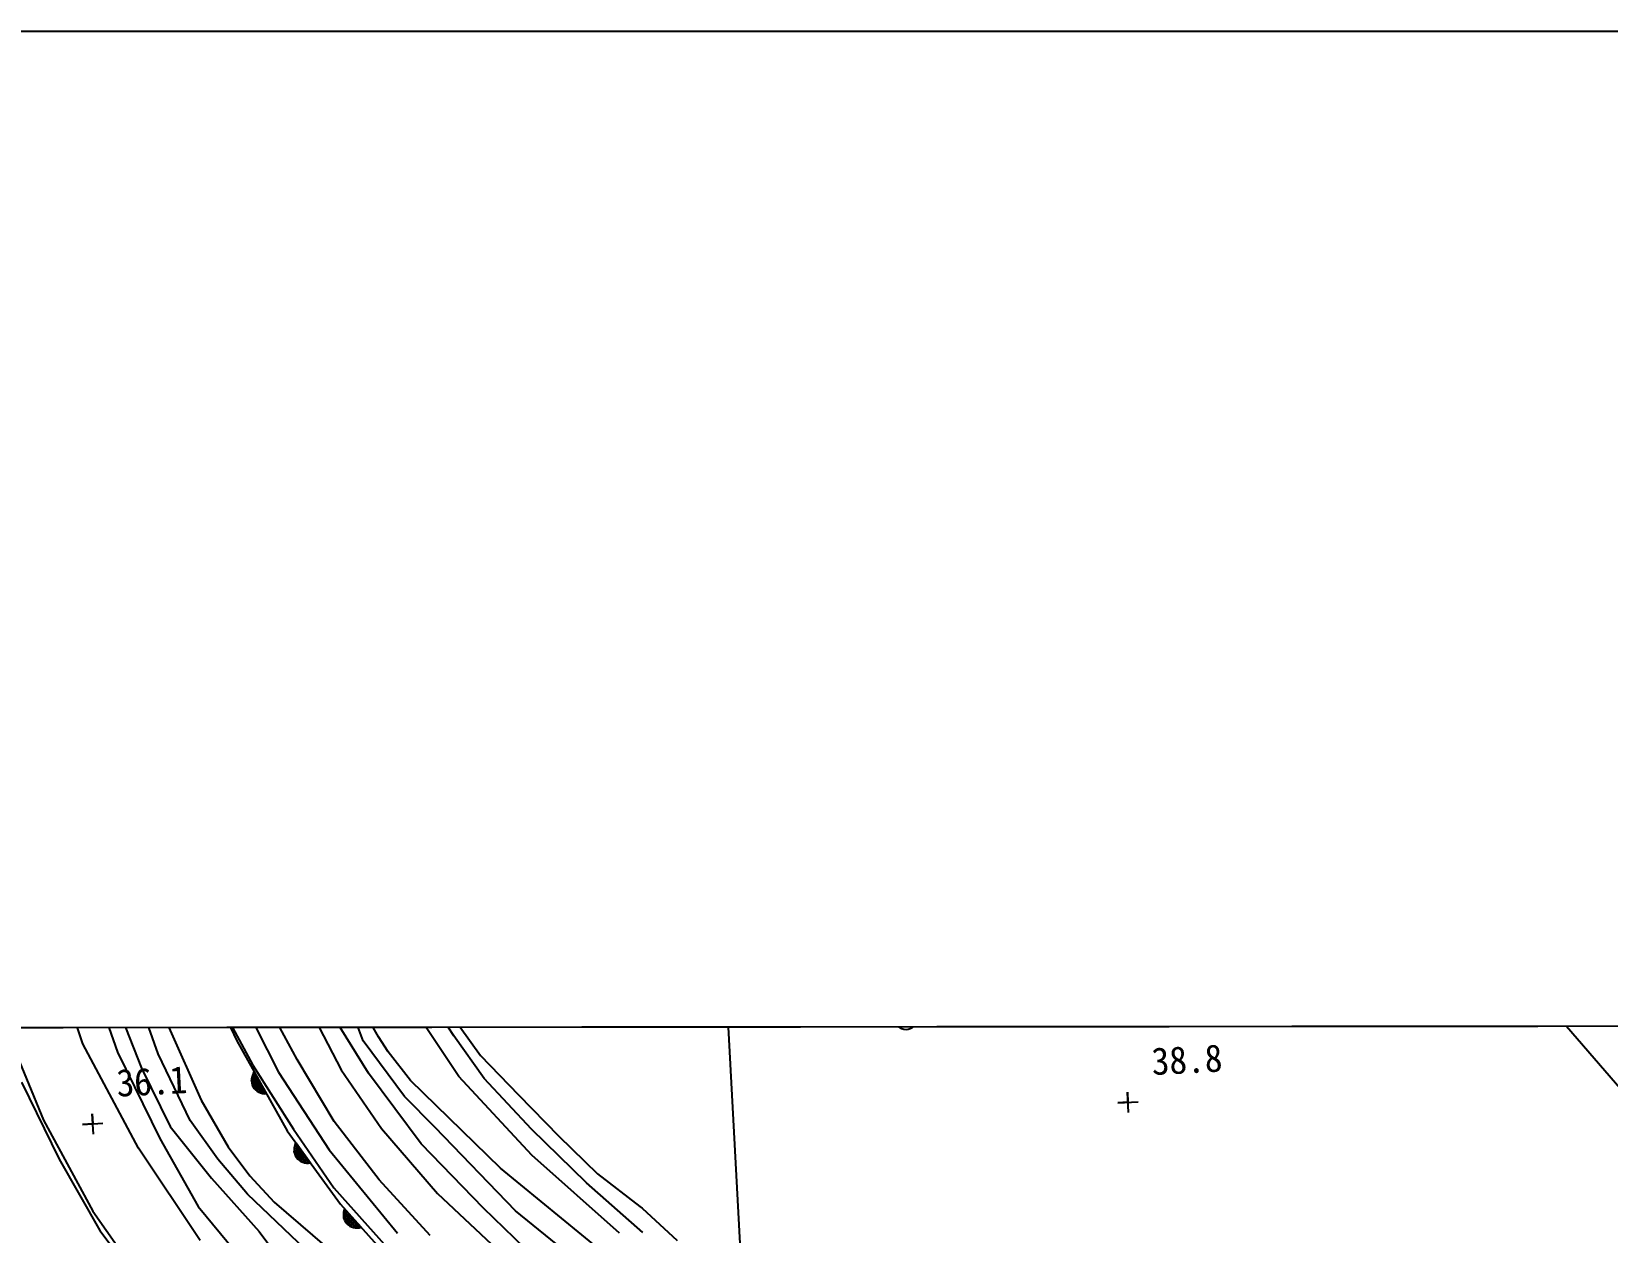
# Model space of a CAD drawing. Header units: millimetres. Extents: x 15846 to 16642, y 1103 to 1807.
# Drawn here: x 16309 to 16424.1, y 1531.3 to 1619.1 of the extents above; entities that cross this region are included whole.
import ezdxf
from ezdxf.xclip import XClip

# ---------------------------------------------------------------- set-up
doc = ezdxf.new("R2010")
doc.units = ezdxf.units.MM
doc.header["$LTSCALE"] = 10
doc.header["$MEASUREMENT"] = 0
doc.header["$XCLIPFRAME"] = 2
doc.layers.add('TX-PAPR', color=2, linetype='Continuous', plot=False)
doc.layers.add('TZ-BASE', color=253, linetype='Continuous')
doc.styles.get("Standard").update_dxf_attribs({"font": 'GulimChe.ttf'})

# ---------------------------------------------------------------- blocks, each defined once
blk = doc.blocks.new('JD-FGHGF6GCDN')
at = {"layer": 'TZ-BASE'}
for p, q in [((422.32, 134.07), (440.91, -215.79)), ((422.32, 134.07), (440.91, -215.79)), ((439.66, 93.13), (-0.06, 69.76)), ((377.05, 84.2, 37.04), (380.83, 73.55, 37.04)), ((383.81, 73.44, 36.61), (380.23, 83.31, 36.61)), ((398.77, 74.39, 42.01), (395.97, 82.01, 42.01)), ((378.31, 74.16, 122.25), (375.85, 81.49, 122.25)), ((386.52, 80.82, 127.2), (389.55, 74.38, 127.2)), ((380.04, 78.83, 36.61), (382.59, 72.4, 36.61)), ((389.32, 78.5, 42.01), (392.6, 72.1, 42.01)), ((393.95, 73.02, 128.41), (391.37, 77.84, 128.41)), ((394.63, 77.18, 128.49), (397.17, 72.27, 128.49)), ((399.16, 72.03, 42.01), (395.55, 77.85, 42.01)), ((405.76, 71.78, 39.02), (401.76, 77.81, 39.02)), ((405.4, 74.75, 124.55), (403.09, 78.12, 124.55)), ((484.38, 78.07, 39.02), (493.67, 67.32, 39.02)), ((384.27, 76.08, 40), (386.94, 70.06, 40)), ((388.3, 77.05, 41), (390.71, 72.62, 41)), ((404.95, 76.63, 125.16), (407.35, 73.31, 125.16)), ((399.88, 74.68, 40), (399.24, 75.83, 40)), ((372.95, 74.62, 121.6), (375.44, 68.58, 121.6)), ((382.36, 66.54, 122.25), (378.31, 74.16, 122.25)), ((389.55, 74.38, 127.2), (393.23, 67.82, 127.2)), ((401.8, 70.31, 42.01), (398.77, 74.39, 42.01)), ((400.61, 73.59, 40), (399.88, 74.68, 40)), ((407.62, 71.64, 124.55), (405.4, 74.75, 124.55)), ((380.83, 73.55, 37.04), (383.93, 67.24, 37.04)), ((386.13, 68.56, 36.61), (383.81, 73.44, 36.61)), ((390.71, 72.62, 41), (393.68, 67.92, 41)), ((396.65, 68.5, 128.41), (393.95, 73.02, 128.41)), ((402.24, 71.49, 40), (400.61, 73.59, 40)), ((407.35, 73.31, 125.16), (410.12, 70.43, 125.16)), ((373.83, 71.37, 36), (376.57, 65.73, 36)), ((382.59, 72.4, 36.61), (384.68, 68.12, 36.61)), ((390.62, 71.44, 127.2), (390.8, 72.07, 127.2)), ((390.62, 71.61, 127.2), (391.19, 71.45, 127.2)), ((390.62, 71.46, 127.2), (391.29, 71.27, 127.2)), ((390.65, 71.76, 127.2), (391.09, 71.64, 127.2)), ((390.69, 71.13, 127.2), (390.92, 71.94, 127.2)), ((390.7, 71.9, 127.2), (390.98, 71.82, 127.2)), ((390.78, 72.04, 127.2), (390.88, 72.01, 127.2)), ((390.79, 70.94, 127.2), (391.02, 71.76, 127.2)), ((390.82, 72.1, 127.2), (391.7, 70.53, 127.2)), ((390.91, 70.81, 127.2), (391.12, 71.57, 127.2)), ((391.04, 70.7, 127.2), (391.23, 71.38, 127.2)), ((392.6, 72.1, 42.01), (396.29, 66.41, 42.01)), ((397.17, 72.27, 128.49), (400.12, 67.97, 128.49)), ((403, 66.86, 42.01), (399.16, 72.03, 42.01)), ((408.79, 65.08, 40), (402.24, 71.49, 40)), ((411.09, 66.02, 39.02), (405.76, 71.78, 39.02)), ((411.07, 67.92, 124.55), (407.62, 71.64, 124.55)), ((390.64, 71.3, 127.2), (391.4, 71.08, 127.2)), ((390.69, 71.13, 127.2), (391.5, 70.9, 127.2)), ((390.79, 70.94, 127.2), (391.6, 70.71, 127.2)), ((391, 70.73, 127.2), (391.69, 70.53, 127.2)), ((391.17, 70.62, 127.2), (391.33, 71.2, 127.2)), ((391.31, 70.57, 127.2), (391.44, 71.01, 127.2)), ((391.46, 70.54, 127.2), (391.54, 70.83, 127.2)), ((391.61, 70.53, 127.2), (391.64, 70.64, 127.2)), ((404.04, 68.06, 42.01), (401.8, 70.31, 42.01)), ((410.12, 70.43, 125.16), (413.07, 67.43, 125.16)), ((454.66, 69.15, 38.78), (454.58, 70.64, 38.78)), ((454.58, 70.64, 38.78), (454.62, 69.9, 38.78)), ((379.07, 67.57, 36.07), (378.99, 69.06, 36.07)), ((378.99, 69.06, 36.07), (379.03, 68.32, 36.07)), ((386.94, 70.06, 40), (388.91, 66.63, 40)), ((453.87, 69.86, 38.78), (455.37, 69.94, 38.78)), ((454.62, 69.9, 38.78), (453.87, 69.86, 38.78)), ((375.44, 68.58, 121.6), (379.03, 61.94, 121.6)), ((378.28, 68.28, 36.07), (379.77, 68.36, 36.07)), ((379.03, 68.32, 36.07), (378.28, 68.28, 36.07)), ((384.68, 68.12, 36.61), (387.7, 64.35, 36.61)), ((388.17, 65.74, 36.61), (386.13, 68.56, 36.61)), ((393.68, 67.92, 41), (396.63, 63.65, 41)), ((399.95, 64.22, 128.41), (396.65, 68.5, 128.41)), ((400.12, 67.97, 128.49), (404.21, 63.24, 128.49)), ((409.89, 61.97, 42.01), (404.04, 68.06, 42.01)), ((415.09, 64.01, 124.55), (411.07, 67.92, 124.55)), ((383.93, 67.24, 37.04), (386.73, 62.29, 37.04)), ((393.23, 67.82, 127.2), (397.12, 62.44, 127.2)), ((393.74, 66.25, 127.2), (393.84, 66.9, 127.2)), ((393.83, 66.87, 127.2), (393.93, 66.85, 127.2)), ((393.84, 65.96, 127.2), (393.98, 66.79, 127.2)), ((393.87, 66.94, 127.2), (394.92, 65.48, 127.2)), ((407.56, 62.15, 42.01), (403, 66.86, 42.01)), ((413.07, 67.43, 125.16), (415.88, 64.68, 125.16)), ((376.57, 65.73, 36), (379.55, 60.53, 36)), ((386.87, 59.8, 122.25), (382.36, 66.54, 122.25)), ((390.32, 63.19, 36.61), (388.17, 65.74, 36.61)), ((388.91, 66.63, 40), (390.49, 64.53, 40)), ((393.72, 66.43, 127.2), (394.3, 66.33, 127.2)), ((393.73, 66.58, 127.2), (394.18, 66.51, 127.2)), ((393.73, 66.27, 127.2), (394.43, 66.16, 127.2)), ((393.77, 66.72, 127.2), (394.05, 66.68, 127.2)), ((393.77, 66.12, 127.2), (394.55, 65.99, 127.2)), ((393.85, 65.95, 127.2), (394.68, 65.82, 127.2)), ((393.97, 65.78, 127.2), (394.1, 66.61, 127.2)), ((393.97, 65.78, 127.2), (394.8, 65.65, 127.2)), ((394.1, 65.66, 127.2), (394.22, 66.44, 127.2)), ((394.24, 65.57, 127.2), (394.35, 66.27, 127.2)), ((394.38, 65.51, 127.2), (394.47, 66.1, 127.2)), ((394.52, 65.47, 127.2), (394.6, 65.93, 127.2)), ((394.67, 65.45, 127.2), (394.72, 65.75, 127.2)), ((396.29, 66.41, 42.01), (401.29, 60.34, 42.01)), ((417.49, 60.34, 39.02), (411.09, 66.02, 39.02)), ((390.49, 64.53, 40), (392.28, 62.61, 40)), ((394.2, 65.59, 127.2), (394.91, 65.48, 127.2)), ((394.83, 65.46, 127.2), (394.85, 65.58, 127.2)), ((419.34, 56.45, 40), (408.79, 65.08, 40)), ((415.88, 64.68, 125.16), (418.98, 62.29, 125.16)), ((387.7, 64.35, 36.61), (391.19, 60.46, 36.61)), ((396.63, 63.65, 41), (400.52, 59.28, 41)), ((403.67, 60.17, 128.41), (399.95, 64.22, 128.41)), ((419.2, 60.38, 124.55), (415.09, 64.01, 124.55)), ((386.73, 62.29, 37.04), (391.1, 57.01, 37.04)), ((394.56, 59.15, 36.61), (390.32, 63.19, 36.61)), ((392.28, 62.61, 40), (416.14, 42.06, 40)), ((397.12, 62.44, 127.2), (401.2, 57.88, 127.2)), ((404.21, 63.24, 128.49), (408.53, 59.17, 128.49)), ((413.04, 56.86, 42.01), (407.56, 62.15, 42.01)), ((418.98, 62.29, 125.16), (419.14, 62.15, 125.16)), ((419.14, 62.15, 125.16), (421.7, 59.8, 125.16)), ((379.03, 61.94, 121.6), (383.07, 56.22, 121.6)), ((397.32, 61.73, 127.2), (397.77, 61.71, 127.2)), ((397.33, 61.58, 127.2), (397.92, 61.55, 127.2)), ((397.34, 61.88, 127.2), (397.63, 61.87, 127.2)), ((397.36, 61.41, 127.2), (397.4, 62.06, 127.2)), ((397.36, 61.43, 127.2), (398.06, 61.39, 127.2)), ((397.39, 62.03, 127.2), (397.49, 62.03, 127.2)), ((397.41, 61.28, 127.2), (398.2, 61.23, 127.2)), ((397.42, 62.11, 127.2), (398.62, 60.77, 127.2)), ((397.5, 61.13, 127.2), (397.54, 61.97, 127.2)), ((397.5, 61.12, 127.2), (398.34, 61.08, 127.2)), ((397.64, 60.97, 127.2), (397.69, 61.81, 127.2)), ((397.78, 60.86, 127.2), (397.83, 61.65, 127.2)), ((397.93, 60.78, 127.2), (397.97, 61.49, 127.2)), ((398.08, 60.74, 127.2), (398.11, 61.33, 127.2)), ((398.23, 60.71, 127.2), (398.25, 61.18, 127.2)), ((398.38, 60.71, 127.2), (398.39, 61.02, 127.2)), ((419.41, 54.28, 42.01), (409.89, 61.97, 42.01)), ((379.55, 60.53, 36), (384.25, 54.27, 36)), ((391.19, 60.46, 36.61), (393.95, 56.76, 36.61)), ((397.64, 60.97, 127.2), (398.48, 60.92, 127.2)), ((397.89, 60.8, 127.2), (398.61, 60.76, 127.2)), ((398.53, 60.74, 127.2), (398.53, 60.86, 127.2))]:
    blk.add_line(p, q, dxfattribs=at)
blk.add_circle((438.42, 75.99, 124.72), 0.791, dxfattribs=at)
for centre, start, end in [((391.59, 71.5, 127.2), 141.9067, 276.667), ((394.7, 66.43, 127.2), 148.5033, 283.2636), ((398.3, 61.69, 127.2), 154.4644, 289.2247)]:
    blk.add_arc(centre, 0.975, start, end, dxfattribs=at)
for s, p in [('38.8', (456.4, 71.88, 40.16)), ('36.1', (380.81, 70.3, 40.16))]:
    blk.add_text(s, height=2, rotation=3.042, dxfattribs=at).set_placement(p)

msp = doc.modelspace()

# ---------------------------------------------------------------- linework, layer by layer
at = {"layer": 'TX-PAPR'}
for points in [[(15845.89, 1103.05), (16641.89, 1103.05), (16641.89, 1619.05), (15845.89, 1619.05)], [(16634.35, 1546.56), (15934.35, 1545.92), (15934.49, 1395.92), (16634.49, 1396.56)]]:
    msp.add_lwpolyline(points, close=True, dxfattribs=at)

# ---------------------------------------------------------------- block references
at = {"layer": 'TZ-BASE'}
ref = msp.add_blockref('JD-FGHGF6GCDN', (15934.42, 1470.92), dxfattribs=at)
XClip(ref).set_block_clipping_path([(699.9307201608, 75.6438164958), (-0.0689837384, 74.999968275), (0.0689837384, -74.999968275), (700.0686876393, -74.3561200541)])

doc.saveas('drawing.dxf')
